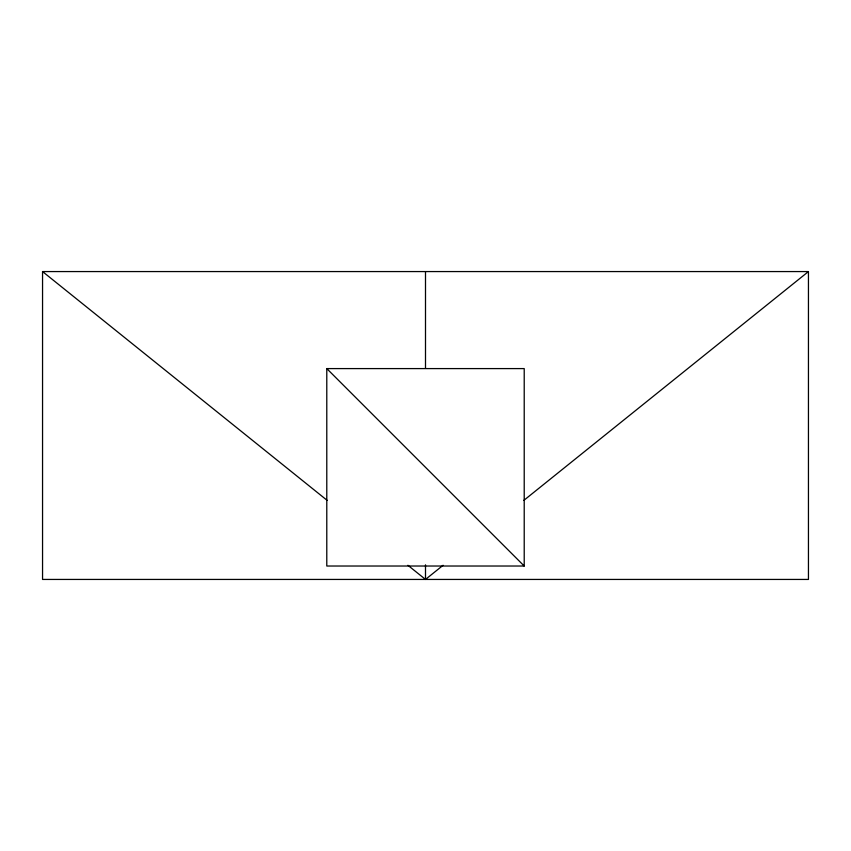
<?xml version="1.0" encoding="UTF-8"?>
<svg xmlns="http://www.w3.org/2000/svg" width="851" height="851" viewBox="0 0 851 851"><rect width="100%" height="100%" fill="white"/><g stroke="black" fill="none" stroke-linecap="round" stroke-linejoin="round"><path stroke-width="1.28" d="M407.906 565.287L425.5 579.435L443.094 565.287M523.822 500.388L808.45 271.565L808.45 579.435L42.55 579.435L42.55 271.565L808.45 271.565M326.784 368.589L524.216 368.589L524.216 566.021L326.784 566.021L326.784 368.589L524.216 566.021M42.55 271.565L327.178 500.388M425.5 271.565L425.5 368.44M425.5 564.83L425.5 579.435"/></g></svg>
